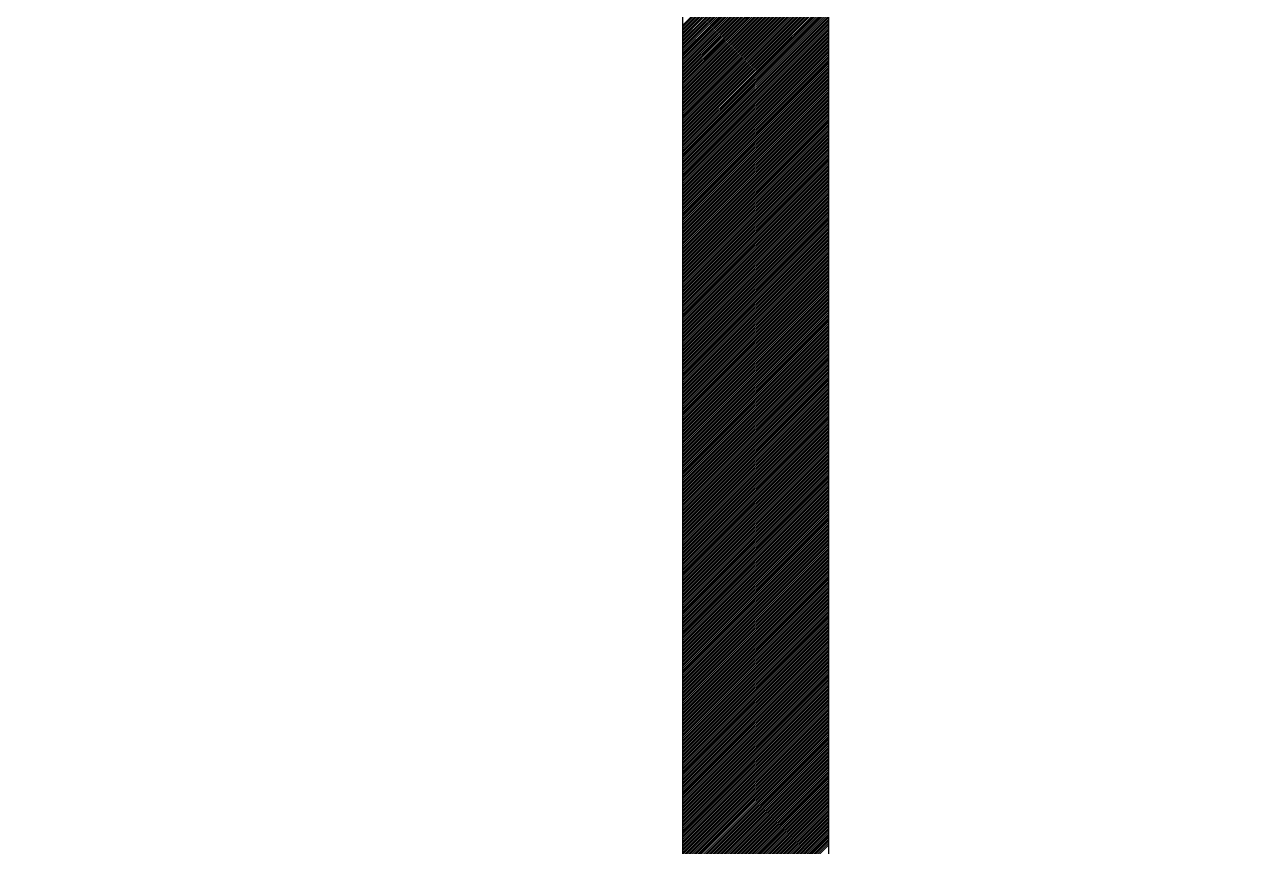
# Model space of a CAD drawing. Extents: x 7 to 3068, y 44 to 931.
# Drawn here: x 239.5 to 355.8, y 655.9 to 734.8 of the extents above; entities that cross this region are included whole.
import ezdxf

# ---------------------------------------------------------------- set-up
doc = ezdxf.new("R2010")
doc.units = 0
doc.layers.get('0').update_dxf_attribs({"linetype": 'CONTINUOUS'})

# ---------------------------------------------------------------- blocks, each defined once
blk = doc.blocks.new('*X50')
at = {"color": 0}
for p, q in [((302.67, 728.02), (347.45, 772.79)), ((302.67, 728.19), (347.27, 772.79)), ((302.67, 728.37), (347.09, 772.79)), ((302.67, 728.55), (346.91, 772.79)), ((302.67, 728.72), (346.74, 772.79)), ((302.67, 728.9), (346.56, 772.79)), ((302.67, 729.08), (346.38, 772.79)), ((302.67, 729.25), (346.21, 772.79)), ((302.67, 729.43), (346.03, 772.79)), ((302.67, 729.61), (345.85, 772.79)), ((302.67, 729.78), (345.68, 772.79)), ((302.67, 729.96), (345.5, 772.79)), ((302.67, 730.14), (345.32, 772.79)), ((302.67, 730.31), (345.15, 772.79)), ((302.67, 730.49), (344.97, 772.79)), ((302.67, 730.67), (344.79, 772.79)), ((302.67, 730.84), (344.62, 772.79)), ((302.67, 731.02), (344.44, 772.79)), ((302.67, 731.2), (344.26, 772.79)), ((302.67, 731.38), (344.09, 772.79)), ((302.67, 731.55), (343.91, 772.79)), ((302.67, 731.73), (343.73, 772.79)), ((302.67, 731.91), (343.56, 772.79)), ((302.67, 732.08), (343.38, 772.79)), ((302.67, 732.26), (343.2, 772.79)), ((302.67, 732.44), (343.03, 772.79)), ((302.67, 732.61), (342.85, 772.79)), ((302.67, 732.79), (342.67, 772.79)), ((302.67, 732.97), (342.5, 772.79)), ((302.67, 733.14), (342.32, 772.79)), ((302.67, 733.32), (342.14, 772.79)), ((302.67, 733.5), (341.96, 772.79)), ((302.67, 733.67), (341.79, 772.79)), ((302.67, 733.85), (341.61, 772.79)), ((302.67, 734.03), (341.43, 772.79)), ((302.67, 734.2), (341.26, 772.79)), ((302.67, 734.38), (341.08, 772.79)), ((302.67, 734.56), (340.9, 772.79)), ((302.67, 734.73), (340.73, 772.79)), ((302.67, 727.84), (320.72, 745.89)), ((302.67, 727.66), (319.9, 744.89)), ((302.67, 727.49), (319.44, 744.26)), ((302.67, 727.31), (319.11, 743.74)), ((302.67, 727.13), (318.84, 743.3)), ((302.67, 726.96), (318.61, 742.89)), ((302.67, 726.78), (318.41, 742.52)), ((302.67, 726.6), (318.24, 742.17)), ((302.67, 726.43), (318.08, 741.84)), ((302.67, 726.25), (317.95, 741.52)), ((302.67, 726.07), (317.82, 741.22)), ((302.67, 725.89), (317.71, 740.93)), ((302.67, 725.72), (317.6, 740.65)), ((302.67, 725.54), (317.51, 740.38)), ((302.67, 725.36), (317.42, 740.12)), ((302.67, 725.19), (317.34, 739.86)), ((302.67, 725.01), (317.27, 739.61)), ((302.67, 724.83), (317.21, 739.37)), ((302.67, 724.66), (317.14, 739.13)), ((302.67, 724.48), (317.09, 738.9)), ((302.67, 724.3), (317.04, 738.67)), ((302.67, 724.13), (316.99, 738.44)), ((302.67, 723.95), (316.95, 738.22)), ((302.67, 723.77), (316.91, 738.01)), ((302.67, 723.6), (316.87, 737.8)), ((302.67, 723.42), (316.84, 737.59)), ((302.67, 723.24), (316.81, 737.38)), ((302.67, 723.07), (316.79, 737.18)), ((302.67, 722.89), (316.76, 736.98)), ((302.67, 722.71), (316.74, 736.78)), ((302.67, 722.54), (316.73, 736.59)), ((302.67, 722.36), (316.71, 736.4)), ((302.67, 722.18), (316.7, 736.21)), ((302.67, 722.01), (316.69, 736.02)), ((302.67, 721.83), (316.68, 735.84)), ((302.67, 721.65), (316.68, 735.66)), ((302.67, 721.48), (316.67, 735.48)), ((302.67, 721.3), (316.67, 735.3)), ((302.67, 721.12), (316.67, 735.12)), ((302.67, 720.95), (316.67, 734.95)), ((302.67, 720.77), (316.67, 734.77)), ((302.67, 720.59), (316.67, 734.59)), ((302.67, 720.41), (316.67, 734.41)), ((302.67, 720.24), (316.67, 734.24)), ((302.67, 720.06), (316.67, 734.06)), ((302.67, 719.88), (316.67, 733.88)), ((302.67, 719.71), (316.67, 733.71)), ((302.67, 719.53), (316.67, 733.53)), ((302.67, 719.35), (316.67, 733.35)), ((302.67, 719.18), (316.67, 733.18)), ((302.67, 719), (316.67, 733)), ((302.67, 718.82), (316.67, 732.82)), ((302.67, 718.65), (316.67, 732.65)), ((302.67, 718.47), (316.67, 732.47)), ((302.67, 718.29), (316.67, 732.29)), ((302.67, 718.12), (316.67, 732.12)), ((302.67, 717.94), (316.67, 731.94)), ((302.67, 717.76), (316.67, 731.76)), ((302.67, 717.59), (316.67, 731.59)), ((302.67, 717.41), (316.67, 731.41)), ((302.67, 717.23), (316.67, 731.23)), ((302.67, 717.06), (316.67, 731.06)), ((302.67, 716.88), (316.67, 730.88)), ((302.67, 716.7), (316.67, 730.7)), ((302.67, 716.53), (316.67, 730.53)), ((302.67, 716.35), (316.67, 730.35)), ((302.67, 716.17), (316.67, 730.17)), ((302.67, 716), (316.67, 730)), ((302.67, 715.82), (316.67, 729.82)), ((302.67, 715.64), (316.67, 729.64)), ((302.67, 715.47), (316.67, 729.47)), ((302.67, 715.29), (316.67, 729.29)), ((302.67, 715.11), (316.67, 729.11)), ((302.67, 714.93), (316.67, 728.93)), ((302.67, 714.76), (316.67, 728.76)), ((302.67, 714.58), (316.67, 728.58)), ((302.67, 714.4), (316.67, 728.4)), ((302.67, 714.23), (316.67, 728.23)), ((302.67, 714.05), (316.67, 728.05)), ((302.67, 713.87), (316.67, 727.87)), ((302.67, 713.7), (316.67, 727.7)), ((302.67, 713.52), (316.67, 727.52)), ((302.67, 713.34), (316.67, 727.34)), ((302.67, 713.17), (316.67, 727.17)), ((302.67, 712.99), (316.67, 726.99)), ((302.67, 712.81), (316.67, 726.81)), ((302.67, 712.64), (316.67, 726.64)), ((302.67, 712.46), (316.67, 726.46)), ((302.67, 712.28), (316.67, 726.28)), ((302.67, 712.11), (316.67, 726.11)), ((302.67, 711.93), (316.67, 725.93)), ((302.67, 711.75), (316.67, 725.75)), ((302.67, 711.58), (316.67, 725.58)), ((302.67, 711.4), (316.67, 725.4)), ((302.67, 711.22), (316.67, 725.22)), ((302.67, 711.05), (316.67, 725.05)), ((302.67, 710.87), (316.67, 724.87)), ((302.67, 710.69), (316.67, 724.69)), ((302.67, 710.52), (316.67, 724.52)), ((302.67, 710.34), (316.67, 724.34)), ((302.67, 710.16), (316.67, 724.16)), ((302.67, 709.99), (316.67, 723.99)), ((302.67, 709.81), (316.67, 723.81)), ((302.67, 709.63), (316.67, 723.63)), ((302.67, 709.45), (316.67, 723.45)), ((302.67, 709.28), (316.67, 723.28)), ((302.67, 709.1), (316.67, 723.1)), ((302.67, 708.92), (316.67, 722.92)), ((302.67, 708.75), (316.67, 722.75)), ((302.67, 708.57), (316.67, 722.57)), ((302.67, 708.39), (316.67, 722.39)), ((302.67, 708.22), (316.67, 722.22)), ((302.67, 708.04), (316.67, 722.04)), ((302.67, 707.86), (316.67, 721.86)), ((302.67, 707.69), (316.67, 721.69)), ((302.67, 707.51), (316.67, 721.51)), ((302.67, 707.33), (316.67, 721.33)), ((302.67, 707.16), (316.67, 721.16)), ((302.67, 706.98), (316.67, 720.98)), ((302.67, 706.8), (316.67, 720.8)), ((302.67, 706.63), (316.67, 720.63)), ((302.67, 706.45), (316.67, 720.45)), ((302.67, 706.27), (316.67, 720.27)), ((302.67, 706.1), (316.67, 720.1)), ((302.67, 705.92), (316.67, 719.92)), ((302.67, 705.74), (316.67, 719.74)), ((302.67, 705.57), (316.67, 719.57)), ((302.67, 705.39), (316.67, 719.39)), ((302.67, 705.21), (316.67, 719.21)), ((302.67, 705.04), (316.67, 719.04)), ((302.67, 704.86), (316.67, 718.86)), ((302.67, 704.68), (316.67, 718.68)), ((302.67, 704.51), (316.67, 718.51)), ((302.67, 704.33), (316.67, 718.33)), ((302.67, 704.15), (316.67, 718.15)), ((302.67, 703.97), (316.67, 717.97)), ((302.67, 703.8), (316.67, 717.8)), ((302.67, 703.62), (316.67, 717.62)), ((302.67, 703.44), (316.67, 717.44)), ((302.67, 703.27), (316.67, 717.27)), ((302.67, 703.09), (316.67, 717.09)), ((302.67, 702.91), (316.67, 716.91)), ((302.67, 702.74), (316.67, 716.74)), ((302.67, 702.56), (316.67, 716.56)), ((302.67, 702.38), (316.67, 716.38)), ((302.67, 702.21), (316.67, 716.21)), ((302.67, 702.03), (316.67, 716.03)), ((302.67, 701.85), (316.67, 715.85)), ((302.67, 701.68), (316.67, 715.68)), ((302.67, 701.5), (316.67, 715.5)), ((302.67, 701.32), (316.67, 715.32)), ((302.67, 701.15), (316.67, 715.15)), ((302.67, 700.97), (316.67, 714.97)), ((302.67, 700.79), (316.67, 714.79)), ((302.67, 700.62), (316.67, 714.62)), ((302.67, 700.44), (316.67, 714.44)), ((302.67, 700.26), (316.67, 714.26)), ((302.67, 700.09), (316.67, 714.09)), ((302.67, 699.91), (316.67, 713.91)), ((302.67, 699.73), (316.67, 713.73)), ((302.67, 699.56), (316.67, 713.56)), ((302.67, 699.38), (316.67, 713.38)), ((302.67, 699.2), (316.67, 713.2)), ((302.67, 699.02), (316.67, 713.02)), ((302.67, 698.85), (316.67, 712.85)), ((302.67, 698.67), (316.67, 712.67)), ((302.67, 698.49), (316.67, 712.49)), ((302.67, 698.32), (316.67, 712.32)), ((302.67, 698.14), (316.67, 712.14)), ((302.67, 697.96), (316.67, 711.96)), ((302.67, 697.79), (316.67, 711.79)), ((302.67, 697.61), (316.67, 711.61)), ((302.67, 697.43), (316.67, 711.43)), ((302.67, 697.26), (316.67, 711.26)), ((302.67, 697.08), (316.67, 711.08)), ((302.67, 696.9), (316.67, 710.9)), ((302.67, 696.73), (316.67, 710.73)), ((302.67, 696.55), (316.67, 710.55)), ((302.67, 696.37), (316.67, 710.37)), ((302.67, 696.2), (316.67, 710.2)), ((302.67, 696.02), (316.67, 710.02)), ((302.67, 695.84), (316.67, 709.84)), ((302.67, 695.67), (316.67, 709.67)), ((302.67, 695.49), (316.67, 709.49)), ((302.67, 695.31), (316.67, 709.31)), ((302.67, 695.14), (316.67, 709.14)), ((302.67, 694.96), (316.67, 708.96)), ((302.67, 694.78), (316.67, 708.78)), ((302.67, 694.61), (316.67, 708.61)), ((302.67, 694.43), (316.67, 708.43)), ((302.67, 694.25), (316.67, 708.25)), ((302.67, 694.08), (316.67, 708.08)), ((302.67, 693.9), (316.67, 707.9)), ((302.67, 693.72), (316.67, 707.72)), ((302.67, 693.54), (316.67, 707.54)), ((302.67, 693.37), (316.67, 707.37)), ((302.67, 693.19), (316.67, 707.19)), ((302.67, 693.01), (316.67, 707.01)), ((302.67, 692.84), (316.67, 706.84)), ((302.67, 692.66), (316.67, 706.66)), ((302.67, 692.48), (316.67, 706.48)), ((302.67, 692.31), (316.67, 706.31)), ((302.67, 692.13), (316.67, 706.13)), ((302.67, 691.95), (316.67, 705.95)), ((302.67, 691.78), (316.67, 705.78)), ((302.67, 691.6), (316.67, 705.6)), ((302.67, 691.42), (316.67, 705.42)), ((302.67, 691.25), (316.67, 705.25)), ((302.67, 691.07), (316.67, 705.07)), ((302.67, 690.89), (316.67, 704.89)), ((302.67, 690.72), (316.67, 704.72)), ((302.67, 690.54), (316.67, 704.54)), ((302.67, 690.36), (316.67, 704.36)), ((302.67, 690.19), (316.67, 704.19)), ((302.67, 690.01), (316.67, 704.01)), ((302.67, 689.83), (316.67, 703.83)), ((302.67, 689.66), (316.67, 703.66)), ((302.67, 689.48), (316.67, 703.48)), ((302.67, 689.3), (316.67, 703.3)), ((302.67, 689.13), (316.67, 703.13)), ((302.67, 688.95), (316.67, 702.95)), ((302.67, 688.77), (316.67, 702.77)), ((302.67, 688.6), (316.67, 702.6)), ((302.67, 688.42), (316.67, 702.42)), ((302.67, 688.24), (316.67, 702.24)), ((302.67, 688.06), (316.67, 702.06)), ((302.67, 687.89), (316.67, 701.89)), ((302.67, 687.71), (316.67, 701.71)), ((302.67, 687.53), (316.67, 701.53)), ((302.67, 687.36), (316.67, 701.36)), ((302.67, 687.18), (316.67, 701.18)), ((302.67, 687), (316.67, 701)), ((302.67, 686.83), (316.67, 700.83)), ((302.67, 686.65), (316.67, 700.65)), ((302.67, 686.47), (316.67, 700.47)), ((302.67, 686.3), (316.67, 700.3)), ((302.67, 686.12), (316.67, 700.12)), ((302.67, 685.94), (316.67, 699.94)), ((302.67, 685.77), (316.67, 699.77)), ((302.67, 685.59), (316.67, 699.59)), ((302.67, 685.41), (316.67, 699.41)), ((302.67, 685.24), (316.67, 699.24)), ((302.67, 685.06), (316.67, 699.06)), ((302.67, 684.88), (316.67, 698.88)), ((302.67, 684.71), (316.67, 698.71)), ((302.67, 684.53), (316.67, 698.53)), ((302.67, 684.35), (316.67, 698.35)), ((302.67, 684.18), (316.67, 698.18)), ((302.67, 684), (316.67, 698)), ((302.67, 683.82), (316.67, 697.82)), ((302.67, 683.65), (316.67, 697.65)), ((302.67, 683.47), (316.67, 697.47)), ((302.67, 683.29), (316.67, 697.29)), ((302.67, 683.12), (316.67, 697.12)), ((302.67, 682.94), (316.67, 696.94)), ((302.67, 682.76), (316.67, 696.76)), ((302.67, 682.58), (316.67, 696.58)), ((302.67, 682.41), (316.67, 696.41)), ((302.67, 682.23), (316.67, 696.23)), ((302.67, 682.05), (316.67, 696.05)), ((302.67, 681.88), (316.67, 695.88)), ((302.67, 681.7), (316.67, 695.7)), ((302.67, 681.52), (316.67, 695.52)), ((302.67, 681.35), (316.67, 695.35)), ((302.67, 681.17), (316.67, 695.17)), ((302.67, 680.99), (316.67, 694.99)), ((302.67, 680.82), (316.67, 694.82)), ((302.67, 680.64), (316.67, 694.64)), ((302.67, 680.46), (316.67, 694.46)), ((302.67, 680.29), (316.67, 694.29)), ((302.67, 680.11), (316.67, 694.11)), ((302.67, 679.93), (316.67, 693.93)), ((302.67, 679.76), (316.67, 693.76)), ((302.67, 679.58), (316.67, 693.58)), ((302.67, 679.4), (316.67, 693.4)), ((302.67, 679.23), (316.67, 693.23)), ((302.67, 679.05), (316.67, 693.05)), ((302.67, 678.87), (316.67, 692.87)), ((302.67, 678.7), (316.67, 692.7)), ((302.67, 678.52), (316.67, 692.52)), ((302.67, 678.34), (316.67, 692.34)), ((302.67, 678.17), (316.67, 692.17)), ((302.67, 677.99), (316.67, 691.99)), ((302.67, 677.81), (316.67, 691.81)), ((302.67, 677.63), (316.67, 691.63)), ((302.67, 677.46), (316.67, 691.46)), ((302.67, 677.28), (316.67, 691.28)), ((302.67, 677.1), (316.67, 691.1)), ((302.67, 676.93), (316.67, 690.93)), ((302.67, 676.75), (316.67, 690.75)), ((302.67, 676.57), (316.67, 690.57)), ((302.67, 676.4), (316.67, 690.4)), ((302.67, 676.22), (316.67, 690.22)), ((302.67, 676.04), (316.67, 690.04)), ((302.67, 675.87), (316.67, 689.87)), ((302.67, 675.69), (316.67, 689.69)), ((302.67, 675.51), (316.67, 689.51)), ((302.67, 675.34), (316.67, 689.34)), ((302.67, 675.16), (316.67, 689.16)), ((302.67, 674.98), (316.67, 688.98)), ((302.67, 674.81), (316.67, 688.81)), ((302.67, 674.63), (316.67, 688.63)), ((302.67, 674.45), (316.67, 688.45)), ((302.67, 674.28), (316.67, 688.28)), ((302.67, 674.1), (316.67, 688.1)), ((302.67, 673.92), (316.67, 687.92)), ((302.67, 673.75), (316.67, 687.75)), ((302.67, 673.57), (316.67, 687.57)), ((302.67, 673.39), (316.67, 687.39)), ((302.67, 673.22), (316.67, 687.22)), ((302.67, 673.04), (316.67, 687.04)), ((302.67, 672.86), (316.67, 686.86)), ((302.67, 672.69), (316.67, 686.69)), ((302.67, 672.51), (316.67, 686.51)), ((302.67, 672.33), (316.67, 686.33)), ((302.67, 672.15), (316.67, 686.15)), ((302.67, 671.98), (316.67, 685.98)), ((302.67, 671.8), (316.67, 685.8)), ((302.67, 671.62), (316.67, 685.62)), ((302.67, 671.45), (316.67, 685.45)), ((302.67, 671.27), (316.67, 685.27)), ((302.67, 671.09), (316.67, 685.09)), ((302.67, 670.92), (316.67, 684.92)), ((302.67, 670.74), (316.67, 684.74)), ((302.67, 670.56), (316.67, 684.56)), ((302.67, 670.39), (316.67, 684.39)), ((302.67, 670.21), (316.67, 684.21)), ((302.67, 670.03), (316.67, 684.03)), ((302.67, 669.86), (316.67, 683.86)), ((302.67, 669.68), (316.67, 683.68)), ((302.67, 669.5), (316.67, 683.5)), ((302.67, 669.33), (316.67, 683.33)), ((302.67, 669.15), (316.67, 683.15)), ((302.67, 668.97), (316.67, 682.97)), ((302.67, 668.8), (316.67, 682.8)), ((302.67, 668.62), (316.67, 682.62)), ((302.67, 668.44), (316.67, 682.44)), ((302.67, 668.27), (316.67, 682.27)), ((302.67, 668.09), (316.67, 682.09)), ((302.67, 667.91), (316.67, 681.91)), ((302.67, 667.74), (316.67, 681.74)), ((302.67, 667.56), (316.67, 681.56)), ((302.67, 667.38), (316.67, 681.38)), ((302.67, 667.21), (316.67, 681.21)), ((302.67, 667.03), (316.67, 681.03)), ((302.67, 666.85), (316.67, 680.85)), ((302.67, 666.67), (316.67, 680.67)), ((302.67, 666.5), (316.67, 680.5)), ((302.67, 666.32), (316.67, 680.32)), ((302.67, 666.14), (316.67, 680.14)), ((302.67, 665.97), (316.67, 679.97)), ((302.67, 665.79), (316.67, 679.79)), ((302.67, 665.61), (316.67, 679.61)), ((302.67, 665.44), (316.67, 679.44)), ((302.67, 665.26), (316.67, 679.26)), ((302.67, 665.08), (316.67, 679.08)), ((302.67, 664.91), (316.67, 678.91)), ((302.67, 664.73), (316.67, 678.73)), ((302.67, 664.55), (316.67, 678.55)), ((302.67, 664.38), (316.67, 678.38)), ((302.67, 664.2), (316.67, 678.2)), ((302.67, 664.02), (316.67, 678.02)), ((302.67, 663.85), (316.67, 677.85)), ((302.67, 663.67), (316.67, 677.67)), ((302.67, 663.49), (316.67, 677.49)), ((302.67, 663.32), (316.67, 677.32)), ((302.67, 663.14), (316.67, 677.14)), ((302.67, 662.96), (316.67, 676.96)), ((302.67, 662.79), (316.67, 676.79)), ((302.67, 662.61), (316.67, 676.61)), ((302.67, 662.43), (316.67, 676.43)), ((302.67, 662.26), (316.67, 676.26)), ((302.67, 662.08), (316.67, 676.08)), ((302.67, 661.9), (316.67, 675.9)), ((302.67, 661.73), (316.67, 675.73)), ((302.67, 661.55), (316.67, 675.55)), ((302.67, 661.37), (316.67, 675.37)), ((302.67, 661.19), (316.67, 675.19)), ((302.67, 661.02), (316.67, 675.02)), ((302.67, 660.84), (316.67, 674.84)), ((302.67, 660.66), (316.67, 674.66)), ((302.67, 660.49), (316.67, 674.49)), ((302.67, 660.31), (316.67, 674.31)), ((302.67, 660.13), (316.67, 674.13)), ((302.67, 659.96), (316.67, 673.96)), ((302.67, 659.78), (316.67, 673.78)), ((302.67, 659.6), (316.67, 673.6)), ((302.67, 659.43), (316.67, 673.43)), ((302.67, 659.25), (316.67, 673.25)), ((302.67, 659.07), (316.67, 673.07)), ((302.67, 658.9), (316.67, 672.9)), ((302.67, 658.72), (316.67, 672.72)), ((302.67, 658.54), (316.67, 672.54)), ((302.67, 658.37), (316.67, 672.37)), ((302.67, 658.19), (316.67, 672.19)), ((302.67, 658.01), (316.67, 672.01)), ((302.67, 657.84), (316.67, 671.84)), ((302.67, 657.66), (316.67, 671.66)), ((302.67, 657.48), (316.67, 671.48)), ((302.67, 657.31), (316.67, 671.31)), ((302.67, 657.13), (316.67, 671.13)), ((302.67, 656.95), (316.67, 670.95)), ((302.67, 656.78), (316.67, 670.78)), ((302.67, 656.6), (316.67, 670.6)), ((302.67, 656.42), (316.67, 670.42)), ((302.67, 656.24), (316.67, 670.24)), ((302.67, 656.07), (316.67, 670.07)), ((302.67, 655.89), (316.67, 669.89)), ((302.67, 655.71), (316.67, 669.71)), ((302.67, 655.54), (316.67, 669.54)), ((302.67, 655.36), (316.67, 669.36)), ((302.67, 655.18), (316.67, 669.18)), ((302.67, 655.01), (316.67, 669.01)), ((302.67, 654.83), (316.67, 668.83)), ((302.67, 654.65), (316.67, 668.65)), ((302.67, 654.48), (316.67, 668.48)), ((302.67, 654.3), (316.67, 668.3)), ((302.67, 654.12), (316.67, 668.12)), ((302.67, 653.95), (316.67, 667.95)), ((302.67, 653.77), (316.67, 667.77)), ((302.67, 653.59), (316.67, 667.59)), ((302.67, 653.42), (316.67, 667.42)), ((302.67, 653.24), (316.67, 667.24)), ((302.67, 653.06), (316.67, 667.06)), ((302.67, 652.89), (316.67, 666.89)), ((302.67, 652.71), (316.67, 666.71)), ((302.67, 652.53), (316.67, 666.53)), ((302.67, 652.36), (316.67, 666.36)), ((302.67, 652.18), (316.67, 666.18)), ((302.67, 652), (316.67, 666)), ((302.67, 651.83), (316.67, 665.83)), ((302.67, 651.65), (316.67, 665.65)), ((302.67, 651.47), (316.67, 665.47)), ((302.67, 651.3), (316.67, 665.3)), ((302.67, 651.12), (316.67, 665.12)), ((302.67, 650.94), (316.67, 664.94)), ((302.67, 650.76), (316.67, 664.76)), ((302.67, 650.59), (316.67, 664.59)), ((302.67, 650.41), (316.67, 664.41)), ((302.67, 650.23), (316.67, 664.23)), ((302.67, 650.06), (316.67, 664.06)), ((302.67, 649.88), (316.67, 663.88)), ((302.67, 649.7), (316.67, 663.7)), ((302.67, 649.53), (316.67, 663.53)), ((302.67, 649.35), (316.67, 663.35)), ((302.67, 649.17), (316.67, 663.17)), ((302.67, 649), (316.67, 663)), ((302.67, 648.82), (316.67, 662.82)), ((302.67, 648.64), (316.67, 662.64)), ((302.67, 648.47), (316.67, 662.47)), ((302.67, 648.29), (316.67, 662.29)), ((302.67, 648.11), (316.67, 662.11)), ((302.67, 647.94), (316.67, 661.94)), ((302.67, 647.76), (316.67, 661.76)), ((302.67, 647.58), (316.67, 661.58)), ((302.67, 647.41), (316.67, 661.41)), ((302.67, 647.23), (316.67, 661.23)), ((302.67, 647.05), (316.67, 661.05)), ((302.67, 646.88), (316.67, 660.88)), ((302.67, 646.7), (316.67, 660.7)), ((302.67, 646.52), (316.67, 660.52)), ((302.67, 646.35), (316.67, 660.35)), ((302.67, 646.17), (316.67, 660.17)), ((302.67, 645.99), (316.67, 659.99)), ((302.67, 645.82), (316.67, 659.82)), ((302.67, 645.64), (316.67, 659.64)), ((302.67, 645.46), (316.67, 659.46)), ((302.67, 645.28), (316.67, 659.28)), ((302.67, 645.11), (316.67, 659.11)), ((302.67, 644.93), (316.67, 658.93)), ((302.67, 644.75), (316.67, 658.75)), ((302.67, 644.58), (316.67, 658.58)), ((302.67, 644.4), (316.67, 658.4)), ((302.67, 644.22), (316.67, 658.22)), ((302.67, 644.05), (316.67, 658.05)), ((302.67, 643.87), (316.67, 657.87)), ((302.67, 643.69), (316.67, 657.69)), ((302.67, 643.52), (316.67, 657.52)), ((302.67, 643.34), (316.67, 657.34)), ((302.67, 643.16), (316.67, 657.16)), ((302.67, 642.99), (316.67, 656.99)), ((302.67, 642.81), (316.67, 656.81)), ((302.67, 642.63), (316.67, 656.63)), ((302.67, 642.46), (316.67, 656.46)), ((302.67, 642.28), (316.67, 656.28)), ((302.67, 642.1), (316.67, 656.1))]:
    blk.add_line(p, q, dxfattribs=at)

msp = doc.modelspace()

# ---------------------------------------------------------------- linework, layer by layer
at = {"color": 18, "linetype": 'CONTINUOUS'}
msp.add_lwpolyline([(147.173, 156.788), (147.173, 178.388), (286.773, 178.388, 0.4142136), (302.673, 194.288), (302.673, 735.288, 0.4142136), (286.773, 751.188), (147.173, 751.188), (147.173, 772.788), (472.173, 772.788), (472.173, 751.188), (332.573, 751.188, 0.4142136), (316.673, 735.288), (316.673, 194.288, 0.4142136), (332.573, 178.388), (472.173, 178.388), (472.173, 156.788), (147.173, 156.788)], format="xyb", dxfattribs=at)

# ---------------------------------------------------------------- block references
at = {"color": 2, "linetype": 'CONTINUOUS'}
msp.add_blockref('*X50', (0, 0), dxfattribs=at)

doc.saveas('drawing.dxf')
